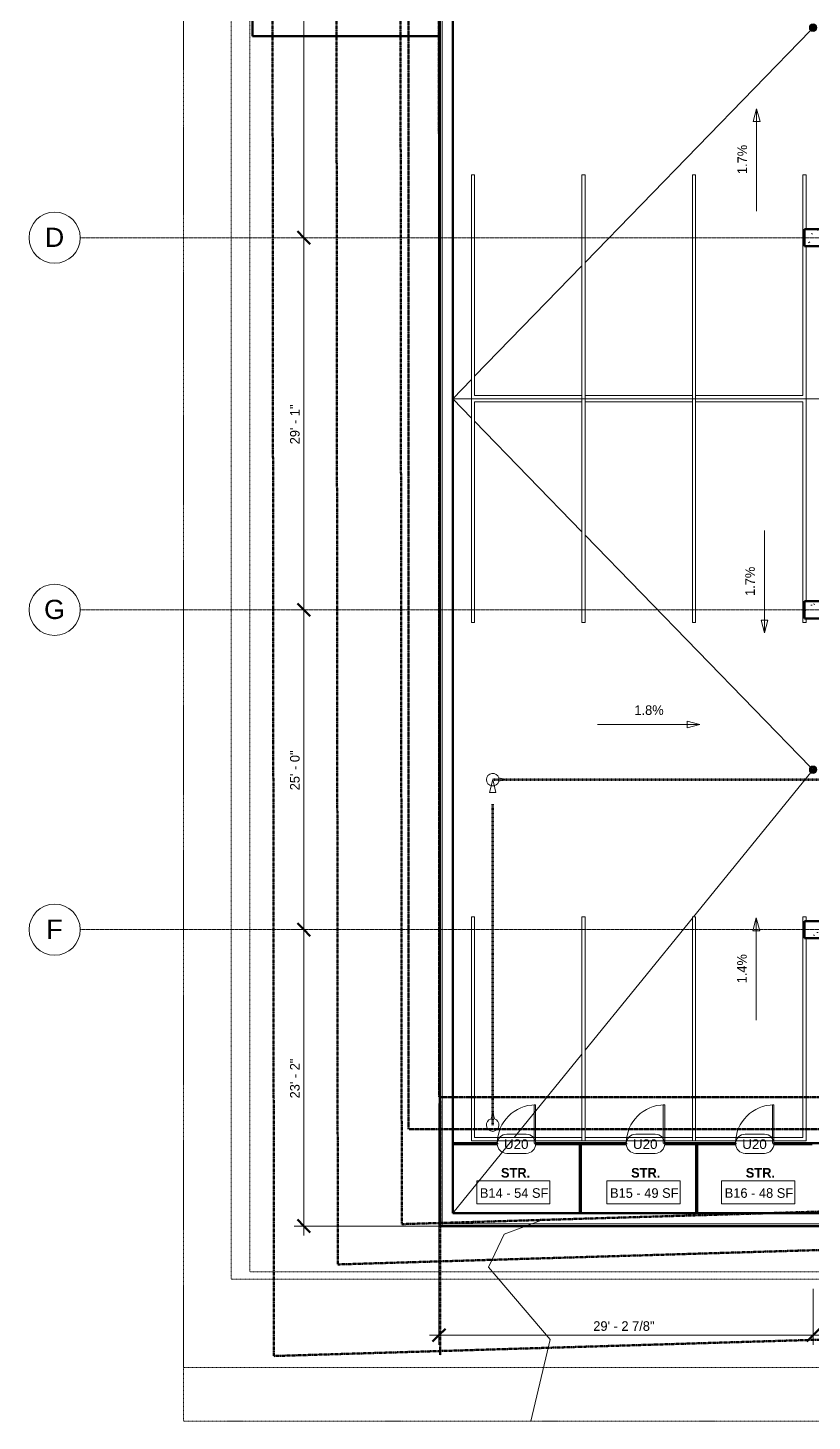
# Model space of a CAD drawing. Header units: inches. Extents: x -4218 to -1814, y 9706 to 12426.
# Drawn here: x -4218 to -3482, y 9706 to 11013 of the extents above; entities that cross this region are included whole.
import ezdxf

# ---------------------------------------------------------------- set-up
doc = ezdxf.new("R2010")
doc.units = ezdxf.units.IN
doc.header["$MEASUREMENT"] = 0
for name, pattern in [('Aligning Line 1_8_', [0.25, 0.125, -0.125]), ('Dash', [0.25, 0.125, -0.125]), ('Dash 1_16_', [0.125, 0.0625, -0.0625]), ('Double Dash 3_8_', [1, 0.375, -0.125, 0.125, -0.125, 0.125, -0.125]), ('Grid Line 1_2_', [0.875, 0.5, -0.125, 0.125, -0.125])]:
    doc.linetypes.add(name, pattern=pattern)
for name, color, linetype, lineweight in [('0-2', 7, 'Continuous', 9), ('0-3', 147, 'Aligning Line 1_8_', 9), ('0-4', 165, 'Continuous', 5), ('A-ANNO-DIMS', 211, 'Continuous', 9), ('A-ANNO-DIMS-96', 211, 'Continuous', 9), ('A-AREA-IDEN', 2, 'Continuous', 9), ('A-DOOR-4', 31, 'Continuous', 9), ('A-DOOR-IDEN', 31, 'Continuous', 9), ('A-FLOR-1', 10, 'Continuous', 13), ('A-GENM', 5, 'Continuous', 9), ('A-GENM-4', 5, 'Dash', 140), ('A-WALL-1', 10, 'Continuous', 13), ('C-PROP-LINE-1', 250, 'Double Dash 3_8_', 50), ('C-PROP-LINE-2', 91, 'Dash 1_16_', 50), ('C-TOPO', 7, 'Continuous', 9), ('G-ANNO-DIMS', 111, 'Continuous', 9), ('G-ANNO-SYMB', 111, 'Aligning Line 1_8_', 9), ('G-ANNO-SYMB-1', 147, 'Aligning Line 1_8_', 9), ('P-SANR-FIXT-1', 7, 'Continuous', 9), ('S-COLS', 52, 'Continuous', 9), ('S-COLS-1', 250, 'Continuous', 50), ('S-FNDN-2', 250, 'Continuous', 50), ('S-FNDN-7', 32, 'Continuous', 50), ('S-GRID-1', 1, 'Grid Line 1_2_', 9), ('S-GRID-IDEN', 1, 'Continuous', 9), ('S-GRID-IDEN-1', 147, 'Continuous', 9)]:
    doc.layers.add(name, color=color, linetype=linetype, lineweight=lineweight)
doc.styles.add('Arial', font='arial.ttf', dxfattribs={"height": 18})
doc.styles.add('Arial_1', font='arial.ttf', dxfattribs={"height": 9})
doc.styles.add('Century Gothic', font='ufonts.com_century-gothic.ttf', dxfattribs={"height": 9})
doc.styles.add('Century Gothic_B', font='GOTHICB.TTF', dxfattribs={"height": 9})
doc.dimstyles.new('OD__1_8__Tol__', dxfattribs={"dimscale": 12, "dimtxt": 9.397514, "dimasz": 1, "dimexe": 0.75, "dimexo": 0.5, "dimgap": 0.125, "dimtad": 1, "dimdec": 3, "dimrnd": 0.125, "dimzin": 3, "dimdsep": 46, "dimlunit": 4, "dimtxsty": 'Century Gothic', "dimblk1": 'OBLIQUE', "dimblk2": 'OBLIQUE', "dimsah": 1, "dimcen": 0.09, "dimdle": 0.75, "dimazin": 0, "dimtfac": 1, "dimtdec": 4, "dimtix": 1, "dimtmove": 0, "dimatfit": 3, "dimfxl": 1, "dimtvp": 1, "dimtfill": 1, "dimfrac": 2, "dimtolj": 1, "dimtzin": 0, "dimarcsym": 2})

# ---------------------------------------------------------------- blocks, each defined once
blk = doc.blocks.new('DIMBLOCK8-FLOOR PLAN - BASEMENT')
at = {"layer": 'A-ANNO-DIMS-96'}
for p, q in [((-3832.2, 10004.1), (-3832.2, 9777.8)), ((-3832.2, 9786.8), (-3832.2, 10004.1)), ((-3481.3, 9830.2), (-3481.3, 9777.8)), ((-3481.3, 9786.8), (-3481.3, 9830.2)), ((-3841.2, 9786.8), (-3481.3, 9786.8))]:
    blk.add_line(p, q, dxfattribs=at)
at = {"layer": 'A-ANNO-DIMS-96', "lineweight": 50}
for p, q in [((-3832.2, 9786.8), (-3826.2, 9792.8)), ((-3481.3, 9786.8), (-3475.3, 9792.8)), ((-3832.2, 9786.8), (-3838.2, 9780.8)), ((-3481.3, 9786.8), (-3487.3, 9780.8))]:
    blk.add_line(p, q, dxfattribs=at)
at = {"layer": 'A-ANNO-DIMS-96', "color": 0, "insert": (-3687.5, 9799.9), "char_height": 9, "width": 73.748, "attachment_point": 1, "line_spacing_factor": 0.984502, "style": 'Century Gothic', "bg_fill": 3, "box_fill_scale": 1.25, "bg_fill_color": 256, "bg_fill_true_color": 13158600, "bg_fill_transparency": 0}
blk.add_mtext('29\' - 2 7/8"', dxfattribs=at)
blk = doc.blocks.new('_Oblique')
at = {"color": 0, "linetype": 'ByBlock', "lineweight": -2}
blk.add_line((-0.5, -0.5), (0.5, 0.5), dxfattribs=at)
blk = doc.blocks.new('DIMBLOCK9-FLOOR PLAN - BASEMENT')
at = {"layer": 'A-ANNO-DIMS-96'}
for p, q in [((-3481.3, 9830.2), (-3481.3, 9777.8)), ((-3481.3, 9786.8), (-3481.3, 9830.2)), ((-3154.3, 9830.2), (-3154.3, 9777.8)), ((-3154.3, 9786.8), (-3154.3, 9830.2)), ((-3481.3, 9786.8), (-3154.3, 9786.8))]:
    blk.add_line(p, q, dxfattribs=at)
at = {"layer": 'A-ANNO-DIMS-96', "lineweight": 50}
for p, q in [((-3481.3, 9786.8), (-3475.3, 9792.8)), ((-3154.3, 9786.8), (-3148.3, 9792.8)), ((-3481.3, 9786.8), (-3487.3, 9780.8)), ((-3154.3, 9786.8), (-3160.3, 9780.8))]:
    blk.add_line(p, q, dxfattribs=at)
at = {"layer": 'A-ANNO-DIMS-96', "color": 0, "insert": (-3337.1, 9799.9), "char_height": 9, "width": 46.182, "attachment_point": 1, "line_spacing_factor": 0.984502, "style": 'Century Gothic', "bg_fill": 3, "box_fill_scale": 1.25, "bg_fill_color": 256, "bg_fill_true_color": 13158600, "bg_fill_transparency": 0}
blk.add_mtext('27\' - 3"', dxfattribs=at)
blk = doc.blocks.new('DIMBLOCK13-FLOOR PLAN - BASEMENT')
at = {"layer": 'A-ANNO-DIMS-96'}
for p, q in [((-2832.1, 12089.2), (-3054.2, 12089.2)), ((-3045.2, 12098.2), (-3045.2, 9880.2)), ((-3045.2, 12089.2), (-2832.1, 12089.2)), ((-3813.3, 9889.2), (-3036.2, 9889.2)), ((-3045.2, 9889.2), (-3813.3, 9889.2))]:
    blk.add_line(p, q, dxfattribs=at)
at = {"layer": 'A-ANNO-DIMS-96', "lineweight": 50}
for p, q in [((-3045.2, 12089.2), (-3051.2, 12095.2)), ((-3045.2, 12089.2), (-3039.2, 12083.2)), ((-3045.2, 9889.2), (-3051.2, 9895.2)), ((-3045.2, 9889.2), (-3039.2, 9883.2))]:
    blk.add_line(p, q, dxfattribs=at)
at = {"layer": 'A-ANNO-DIMS-96', "color": 0, "insert": (-3058.2, 10966.4), "char_height": 9, "width": 54.595, "attachment_point": 1, "rotation": 90, "line_spacing_factor": 0.984502, "style": 'Century Gothic', "bg_fill": 3, "box_fill_scale": 1.25, "bg_fill_color": 256, "bg_fill_true_color": 13158600, "bg_fill_transparency": 0}
blk.add_mtext('183\' - 4"', dxfattribs=at)
blk = doc.blocks.new('DIMBLOCK22-FLOOR PLAN - BASEMENT')
at = {"layer": 'A-ANNO-DIMS-96'}
for p, q in [((-3956.4, 11282.2), (-3967.9, 11282.2)), ((-3958.9, 11282.2), (-3958.9, 10816.2)), ((-3958.9, 11282.2), (-3956.4, 11282.2)), ((-3956.4, 10816.2), (-3967.9, 10816.2)), ((-3958.9, 10816.2), (-3956.4, 10816.2))]:
    blk.add_line(p, q, dxfattribs=at)
at = {"layer": 'A-ANNO-DIMS-96', "lineweight": 50}
for p, q in [((-3958.9, 11282.2), (-3964.9, 11288.2)), ((-3958.9, 11282.2), (-3952.9, 11276.2)), ((-3958.9, 10816.2), (-3964.9, 10822.2)), ((-3958.9, 10816.2), (-3952.9, 10810.2))]:
    blk.add_line(p, q, dxfattribs=at)
at = {"layer": 'A-ANNO-DIMS-96', "color": 0, "insert": (-3971.9, 11026.4), "char_height": 9, "width": 54.595, "attachment_point": 1, "rotation": 90, "line_spacing_factor": 0.984502, "style": 'Century Gothic', "bg_fill": 3, "box_fill_scale": 1.25, "bg_fill_color": 256, "bg_fill_true_color": 13158600, "bg_fill_transparency": 0}
blk.add_mtext('38\' - 10"', dxfattribs=at)
blk = doc.blocks.new('DIMBLOCK23-FLOOR PLAN - BASEMENT')
at = {"layer": 'A-ANNO-DIMS-96', "lineweight": 50}
for p, q in [((-3958.9, 10816.2), (-3964.9, 10822.2)), ((-3958.9, 10816.2), (-3952.9, 10810.2)), ((-3958.9, 10467.2), (-3964.9, 10473.2)), ((-3958.9, 10467.2), (-3952.9, 10461.2))]:
    blk.add_line(p, q, dxfattribs=at)
at = {"layer": 'A-ANNO-DIMS-96'}
for p, q in [((-3956.4, 10816.2), (-3967.9, 10816.2)), ((-3958.9, 10816.2), (-3958.9, 10467.2)), ((-3958.9, 10816.2), (-3956.4, 10816.2)), ((-3956.4, 10467.2), (-3967.9, 10467.2)), ((-3958.9, 10467.2), (-3956.4, 10467.2))]:
    blk.add_line(p, q, dxfattribs=at)
at = {"layer": 'A-ANNO-DIMS-96', "color": 0, "insert": (-3971.9, 10622.4), "char_height": 9, "width": 46.182, "attachment_point": 1, "rotation": 90, "line_spacing_factor": 0.984502, "style": 'Century Gothic', "bg_fill": 3, "box_fill_scale": 1.25, "bg_fill_color": 256, "bg_fill_true_color": 13158600, "bg_fill_transparency": 0}
blk.add_mtext('29\' - 1"', dxfattribs=at)
blk = doc.blocks.new('DIMBLOCK24-FLOOR PLAN - BASEMENT')
at = {"layer": 'A-ANNO-DIMS-96', "lineweight": 50}
for p, q in [((-3958.9, 10467.2), (-3964.9, 10473.2)), ((-3958.9, 10467.2), (-3952.9, 10461.2)), ((-3958.9, 10167.2), (-3964.9, 10173.2)), ((-3958.9, 10167.2), (-3952.9, 10161.2))]:
    blk.add_line(p, q, dxfattribs=at)
at = {"layer": 'A-ANNO-DIMS-96'}
for p, q in [((-3956.4, 10467.2), (-3967.9, 10467.2)), ((-3958.9, 10467.2), (-3958.9, 10167.2)), ((-3958.9, 10467.2), (-3956.4, 10467.2)), ((-3956.4, 10167.2), (-3967.9, 10167.2)), ((-3958.9, 10167.2), (-3956.4, 10167.2))]:
    blk.add_line(p, q, dxfattribs=at)
at = {"layer": 'A-ANNO-DIMS-96', "color": 0, "insert": (-3971.9, 10297.9), "char_height": 9, "width": 46.182, "attachment_point": 1, "rotation": 90, "line_spacing_factor": 0.984502, "style": 'Century Gothic', "bg_fill": 3, "box_fill_scale": 1.25, "bg_fill_color": 256, "bg_fill_true_color": 13158600, "bg_fill_transparency": 0}
blk.add_mtext('25\' - 0"', dxfattribs=at)
blk = doc.blocks.new('DIMBLOCK25-FLOOR PLAN - BASEMENT')
at = {"layer": 'A-ANNO-DIMS-96'}
for p, q in [((-3956.4, 10167.2), (-3967.9, 10167.2)), ((-3958.9, 10167.2), (-3958.9, 9880.2)), ((-3958.9, 10167.2), (-3956.4, 10167.2)), ((-3825.3, 9889.2), (-3967.9, 9889.2)), ((-3958.9, 9889.2), (-3825.3, 9889.2))]:
    blk.add_line(p, q, dxfattribs=at)
at = {"layer": 'A-ANNO-DIMS-96', "lineweight": 50}
for p, q in [((-3958.9, 10167.2), (-3964.9, 10173.2)), ((-3958.9, 10167.2), (-3952.9, 10161.2)), ((-3958.9, 9889.2), (-3964.9, 9895.2)), ((-3958.9, 9889.2), (-3952.9, 9883.2))]:
    blk.add_line(p, q, dxfattribs=at)
at = {"layer": 'A-ANNO-DIMS-96', "color": 0, "insert": (-3971.9, 10008.9), "char_height": 9, "width": 46.182, "attachment_point": 1, "rotation": 90, "line_spacing_factor": 0.984502, "style": 'Century Gothic', "bg_fill": 3, "box_fill_scale": 1.25, "bg_fill_color": 256, "bg_fill_true_color": 13158600, "bg_fill_transparency": 0}
blk.add_mtext('23\' - 2"', dxfattribs=at)
blk = doc.blocks.new('Concrete-Rectangular-Column - ONE-V13-FLOOR PLAN - BASEMENT')
at = {"layer": 'S-COLS'}
h = blk.add_hatch(dxfattribs=at)
h.set_pattern_fill('FP_15', color=256, style=0, pattern_type=2)
h.set_pattern_definition([(50, (3481.324, -10816.19), (27.5427, -2.40992), [2.88, -31.68]), (355, (3481.324, -10816.19), (-5.327844, 28.884266), [2.304, -25.344]), (100.451, (3483.62, -10816.39), (22.215316, 26.47393), [2.448, -26.924]), (46.184, (3481.324, -10808.51), (40.98187, -6.35642), [4.32, -47.52]), (96.636, (3484.74, -10809.04), (35.89075, 37.40619), [3.671, -40.386]), (351.184, (3481.324, -10808.51), (35.89097, 37.40622), [3.456, -38.016]), (21, (3485.164, -10810.43), (22.921036, -15.46073), [2.88, -31.68]), (326, (3485.164, -10810.43), (9.34353, 27.84574), [2.304, -25.344]), (71.451, (3487.074, -10811.718), (32.26477, 12.38442), [2.448, -26.924]), (37.5, (3481.324, -10816.189), (0.466855, 12.782707), [1.267, -23.77, 1.267, -24.461, -25.44]), (37.5, (3481.324, -10816.189), (0.466855, 12.782707), [-50.765, 1.267, -24.173]), (7.5, (3481.324, -10816.189), (10.10159, 15.14509), [1.267, -13.402, 1.267, -23.194, -9.696]), (7.5, (3481.324, -10816.189), (10.10159, 15.14509), [-39.13, 1.267, -8.429]), (327.5, (3472.761, -10816.189), (20.499161, -0.86578), [1.267, -8.333, 1.267, -28.685, -39.744]), (327.5, (3472.761, -10816.189), (20.499161, -0.86578), [-39.552, 1.267, -38.477]), (317.5, (3468.921, -10816.189), (22.39478, 3.844288), [1.267, -11.213, 1.267, -18.624, -28.224]), (317.5, (3468.921, -10816.189), (22.39478, 3.844288), [-32.371, 1.267, -26.957])])
h.paths.add_polyline_path([(0, -8), (8, -8), (8, 8), (-8, 8), (-8, -8), (-6.5, -8)], flags=0)
at = {"layer": 'S-COLS-1'}
for p, q in [((8, 8), (-8, 8)), ((-8, 8), (-8, -8)), ((8, -8), (8, 8)), ((-8, -8), (8, -8))]:
    blk.add_line(p, q, dxfattribs=at)
blk = doc.blocks.new('Concrete-Rectangular-Column - ONE-V23-FLOOR PLAN - BASEMENT')
at = {"layer": 'S-COLS'}
h = blk.add_hatch(dxfattribs=at)
h.set_pattern_fill('FP_25', color=256, style=0, pattern_type=2)
h.set_pattern_definition([(50, (3481.324, -10467.19), (27.5427, -2.40992), [2.88, -31.68]), (355, (3481.324, -10467.19), (-5.327844, 28.884266), [2.304, -25.344]), (100.451, (3483.62, -10467.39), (22.215316, 26.47393), [2.448, -26.924]), (46.184, (3481.324, -10459.51), (40.98187, -6.35642), [4.32, -47.52]), (96.636, (3484.74, -10460.04), (35.89075, 37.40619), [3.671, -40.386]), (351.184, (3481.324, -10459.51), (35.89097, 37.40622), [3.456, -38.016]), (21, (3485.164, -10461.43), (22.921036, -15.46073), [2.88, -31.68]), (326, (3485.164, -10461.43), (9.34353, 27.84574), [2.304, -25.344]), (71.451, (3487.074, -10462.718), (32.26477, 12.38442), [2.448, -26.924]), (37.5, (3481.324, -10467.189), (0.466855, 12.782707), [1.267, -23.77, 1.267, -24.461, -25.44]), (37.5, (3481.324, -10467.189), (0.466855, 12.782707), [-50.765, 1.267, -24.173]), (7.5, (3481.324, -10467.189), (10.10159, 15.14509), [1.267, -13.402, 1.267, -23.194, -9.696]), (7.5, (3481.324, -10467.189), (10.10159, 15.14509), [-39.13, 1.267, -8.429]), (327.5, (3472.761, -10467.189), (20.499161, -0.86578), [1.267, -8.333, 1.267, -28.685, -39.744]), (327.5, (3472.761, -10467.189), (20.499161, -0.86578), [-39.552, 1.267, -38.477]), (317.5, (3468.921, -10467.189), (22.39478, 3.844288), [1.267, -11.213, 1.267, -18.624, -28.224]), (317.5, (3468.921, -10467.189), (22.39478, 3.844288), [-32.371, 1.267, -26.957])])
h.paths.add_polyline_path([(0, -8), (8, -8), (8, 8), (-8, 8), (-8, -8), (-6.5, -8)], flags=0)
at = {"layer": 'S-COLS-1'}
for p, q in [((8, 8), (-8, 8)), ((-8, 8), (-8, -8)), ((8, -8), (8, 8)), ((-8, -8), (8, -8))]:
    blk.add_line(p, q, dxfattribs=at)
blk = doc.blocks.new('Concrete-Rectangular-Column - ONE-V26-FLOOR PLAN - BASEMENT')
at = {"layer": 'S-COLS'}
h = blk.add_hatch(dxfattribs=at)
h.set_pattern_fill('FP_28', color=256, style=0, pattern_type=2)
h.set_pattern_definition([(50, (3481.324, -10167.19), (27.5427, -2.40992), [2.88, -31.68]), (355, (3481.324, -10167.19), (-5.327844, 28.884266), [2.304, -25.344]), (100.451, (3483.62, -10167.39), (22.215316, 26.47393), [2.448, -26.924]), (46.184, (3481.324, -10159.51), (40.98187, -6.35642), [4.32, -47.52]), (96.636, (3484.74, -10160.04), (35.89075, 37.40619), [3.671, -40.386]), (351.184, (3481.324, -10159.51), (35.89097, 37.40622), [3.456, -38.016]), (21, (3485.164, -10161.43), (22.921036, -15.46073), [2.88, -31.68]), (326, (3485.164, -10161.43), (9.34353, 27.84574), [2.304, -25.344]), (71.451, (3487.074, -10162.718), (32.26477, 12.38442), [2.448, -26.924]), (37.5, (3481.324, -10167.189), (0.466855, 12.782707), [1.267, -23.77, 1.267, -24.461, -25.44]), (37.5, (3481.324, -10167.189), (0.466855, 12.782707), [-50.765, 1.267, -24.173]), (7.5, (3481.324, -10167.189), (10.10159, 15.14509), [1.267, -13.402, 1.267, -23.194, -9.696]), (7.5, (3481.324, -10167.189), (10.10159, 15.14509), [-39.13, 1.267, -8.429]), (327.5, (3472.761, -10167.189), (20.499161, -0.86578), [1.267, -8.333, 1.267, -28.685, -39.744]), (327.5, (3472.761, -10167.189), (20.499161, -0.86578), [-39.552, 1.267, -38.477]), (317.5, (3468.921, -10167.189), (22.39478, 3.844288), [1.267, -11.213, 1.267, -18.624, -28.224]), (317.5, (3468.921, -10167.189), (22.39478, 3.844288), [-32.371, 1.267, -26.957])])
h.paths.add_polyline_path([(0, -8), (8, -8), (8, 8), (-8, 8), (-8, -8), (-6.5, -8)], flags=0)
at = {"layer": 'S-COLS-1'}
for p, q in [((8, 8), (-8, 8)), ((-8, 8), (-8, -8)), ((8, -8), (8, 8)), ((-8, -8), (8, -8))]:
    blk.add_line(p, q, dxfattribs=at)
blk = doc.blocks.new('Drain-Floor-WATTS-Square-Stainless_Steel_Strainer-Type_FD-1200-M - 2_ Outlet with 5_ Strainer-2528673-FLOOR PLAN - BASEMENT')
at = {"layer": 'P-SANR-FIXT-1'}
for p, q in [((-2.707, -2.707), (-2.707, 2.707)), ((-2.707, 2.707), (2.707, 2.707)), ((-2.03025, -2.03025), (-2.03025, 2.03025)), ((-2.03025, 2.03025), (2.03025, 2.03025)), ((-1.3535, -1.3535), (-1.3535, 1.3535)), ((-1.3535, 1.3535), (1.3535, 1.3535)), ((-0.67675, -0.67675), (-0.67675, 0.67675)), ((-0.67675, 0.67675), (0.67675, 0.67675)), ((0, 2.707), (0, -2.707)), ((0.67675, 0.67675), (0.67675, -0.67675)), ((1.3535, 1.3535), (1.3535, -1.3535)), ((2.03025, 2.03025), (2.03025, -2.03025)), ((2.707, 2.707), (2.707, -2.707)), ((-2.707, 0), (2.707, 0)), ((2.707, -2.707), (-2.707, -2.707)), ((2.03025, -2.03025), (-2.03025, -2.03025)), ((1.3535, -1.3535), (-1.3535, -1.3535)), ((0.67675, -0.67675), (-0.67675, -0.67675))]:
    blk.add_line(p, q, dxfattribs=at)
for start, end in [(360, 180), (180, 360)]:
    blk.add_arc((0, 0), 3.5, start, end, dxfattribs=at)
blk = doc.blocks.new('Family - ___-1878357-FLOOR PLAN - BASEMENT')
at = {"layer": 'C-PROP-LINE-1'}
for p, q in [((-3989.6, 12268.7), (-3987, 9767.3)), ((-3929.5, 12184.7), (-3927.1, 9853.2)), ((-3869.4, 12124.7), (-3867.1, 9891)), ((-3867.1, 9891), (-1911, 9949.5)), ((-3927.1, 9853.2), (-1911, 9913.5)), ((-3987, 9767.3), (-1911, 9829.5))]:
    blk.add_line(p, q, dxfattribs=at)
blk = doc.blocks.new('Family - ___-1878392-FLOOR PLAN - BASEMENT')
at = {"layer": 'C-PROP-LINE-1'}
blk.add_line((-3833.4, 12088.7), (-3831, 9768.1), dxfattribs=at)
blk = doc.blocks.new('Grid - Grid Head - Circle-50561-FLOOR PLAN - BASEMENT')
at = {"layer": 'S-GRID-IDEN-1'}
for start, end in [(360, 180), (180, 360)]:
    blk.add_arc((0, 0), 0.25, start, end, dxfattribs=at)

msp = doc.modelspace()

# ---------------------------------------------------------------- linework, layer by layer
at = {"layer": 'G-ANNO-SYMB'}
for p, q in [((-4027.08301, 9839.38186), (-4027.08301, 11153.42614)), ((-1910.95031, 9839.38186), (-4027.08301, 9839.38186)), ((-1910.95031, 9706.24032), (-4071.96631, 9706.24032))]:
    msp.add_line(p, q, dxfattribs=at)
at = {"layer": 'G-ANNO-SYMB-1'}
for p, q in [((-4071.96446, 9756.52836), (-4071.96446, 12280.04273)), ((-4071.96446, 9706.24032), (-4071.96446, 12280.04273)), ((-4009.5295, 9846.2766), (-4009.5295, 12240.74859)), ((-1926.94838, 9756.52836), (-4071.96446, 9756.52836)), ((-1910.95031, 9706.24032), (-4071.96631, 9706.24032)), ((-1910.95638, 9706.24032), (-4071.96446, 9706.24032))]:
    msp.add_line(p, q, dxfattribs=at)
at = {"layer": 'S-FNDN-2'}
for p, q in [((-4007.22374, 11029.1144), (-4007.22374, 11005.1144)), ((-3831.32374, 11005.1144), (-3831.32374, 11029.1144))]:
    msp.add_line(p, q, dxfattribs=at)
at = {"layer": 'S-FNDN-7'}
for p, q in [((-3777.52374, 9966.8769), (-3819.32374, 9966.8769)), ((-3819.32374, 9966.8769), (-3819.32374, 9965.8769)), ((-3819.32374, 9965.8769), (-3777.52374, 9965.8769)), ((-3777.52374, 9965.8769), (-3777.52374, 9966.8769)), ((-3656.52374, 9966.8769), (-3741.52374, 9966.8769)), ((-3741.52374, 9966.8769), (-3741.52374, 9965.8769)), ((-3741.52374, 9965.8769), (-3700.02374, 9965.8769)), ((-3700.02374, 9965.8769), (-3700.02374, 9901.1894)), ((-3699.02374, 9965.8769), (-3656.52374, 9965.8769)), ((-3699.02374, 9901.1894), (-3699.02374, 9965.8769)), ((-3656.52374, 9965.8769), (-3656.52374, 9966.8769)), ((-3554.02374, 9966.8769), (-3620.52374, 9966.8769)), ((-3620.52374, 9966.8769), (-3620.52374, 9965.8769)), ((-3620.52374, 9965.8769), (-3591.02374, 9965.8769)), ((-3591.02374, 9965.8769), (-3591.02374, 9901.1894)), ((-3590.02374, 9965.8769), (-3554.02374, 9965.8769)), ((-3590.02374, 9901.1894), (-3590.02374, 9965.8769)), ((-3554.02374, 9965.8769), (-3554.02374, 9966.8769)), ((-3445.02374, 9966.8769), (-3518.02374, 9966.8769)), ((-3518.02374, 9966.8769), (-3518.02374, 9965.8769)), ((-3518.02374, 9965.8769), (-3482.22374, 9965.8769)), ((-3700.02374, 9901.1894), (-3699.02374, 9901.1894)), ((-3591.02374, 9901.1894), (-3590.02374, 9901.1894))]:
    msp.add_line(p, q, dxfattribs=at)

# ---------------------------------------------------------------- block references
at = {"layer": '0-4', "xscale": 95.99999999999994, "yscale": 95.99999999999994, "zscale": 95.99999999999994, "rotation": 89.99999999999987}
for p in [(-4192.71446, 10816.1894), (-4192.71446, 10467.1894), (-4192.71446, 10167.1894)]:
    msp.add_blockref('Grid - Grid Head - Circle-50561-FLOOR PLAN - BASEMENT', p, dxfattribs=at)

# ---------------------------------------------------------------- texts
at = {"layer": 'S-GRID-IDEN', "char_height": 18, "attachment_point": 1, "style": 'Arial'}
for s, insert, width in [('D', (-4201.87681, 10825.57022), 22.119), ('G', (-4202.61382, 10476.57022), 23.937), ('F', (-4200.49728, 10176.57022), 18.786)]:
    msp.add_mtext(s, dxfattribs=dict(at, insert=insert, width=width))

# ---------------------------------------------------------------- dimensions: what is measured, and where the dimension line sits
at = {"layer": 'A-ANNO-DIMS'}
dim = msp.add_linear_dim(base=(-3958.89678, 10816.1894), p1=(-3950.4115, 11282.1894), p2=(-3950.4115, 10816.1894), angle=90, dimstyle='OD__1_8__Tol__', override={"dimpost": '<>', "dimfxl": 466}, dxfattribs=at)
dim.commit()
dim.dimension.update_dxf_attribs({"geometry": 'DIMBLOCK22-FLOOR PLAN - BASEMENT', "text_midpoint": (-3965.12316, 11049.1894)})

# ---------------------------------------------------------------- next in the draw order: linework, layer by layer
at = {"layer": 'S-FNDN-2'}
msp.add_line((-4007.22374, 11005.1144), (-3831.32374, 11005.1144), dxfattribs=at)

# ---------------------------------------------------------------- next in the draw order: dimensions: what is measured, and where the dimension line sits
at = {"layer": 'A-ANNO-DIMS'}
dim = msp.add_linear_dim(base=(-3958.89678, 10467.1894), p1=(-3950.4115, 10816.1894), p2=(-3950.4115, 10467.1894), angle=90, dimstyle='OD__1_8__Tol__', override={"dimpost": '<>', "dimfxl": 349}, dxfattribs=at)
dim.commit()
dim.dimension.update_dxf_attribs({"geometry": 'DIMBLOCK23-FLOOR PLAN - BASEMENT', "text_midpoint": (-3965.12316, 10641.6894)})
dim = msp.add_linear_dim(base=(-3481.32374, 9786.81515), p1=(-3832.16202, 10010.0894), p2=(-3481.32374, 9836.17969), dimstyle='OD__1_8__Tol__', override={"dimpost": '<>', "dimfxl": 391.57641}, dxfattribs=at)
dim.commit()
dim.dimension.update_dxf_attribs({"geometry": 'DIMBLOCK8-FLOOR PLAN - BASEMENT', "text_midpoint": (-3656.74288, 9793.54017)})

# ---------------------------------------------------------------- next in the draw order: linework, layer by layer
at = {"layer": 'C-TOPO'}
for p in [(-3785.89966, 9850.58862), (-3746.20186, 9706.21873)]:
    msp.add_line(p, (-3727.83252, 9782.75757), dxfattribs=at)
at = {"layer": 'G-ANNO-SYMB-1'}
msp.add_line((-1910.95031, 9846.2766), (-4009.5295, 9846.2766), dxfattribs=at)

# ---------------------------------------------------------------- next in the draw order: dimensions: what is measured, and where the dimension line sits
at = {"layer": 'A-ANNO-DIMS'}
for base, p1, p2, override, picture, middle in [((-3045.15688, 9889.1894), (-2826.12374, 12089.1894), (-3819.32374, 9889.1894), {"dimpost": '<>', "dimfxl": 2413.803273}, 'DIMBLOCK13-FLOOR PLAN - BASEMENT', (-3051.38326, 10989.1894)), ((-3958.89678, 10167.1894), (-3950.4115, 10467.1894), (-3950.4115, 10167.1894), {"dimpost": '<>', "dimfxl": 300}, 'DIMBLOCK24-FLOOR PLAN - BASEMENT', (-3965.12316, 10317.1894))]:
    dim = msp.add_linear_dim(base=base, p1=p1, p2=p2, angle=90, dimstyle='OD__1_8__Tol__', override=override, dxfattribs=at)
    dim.commit()
    dim.dimension.update_dxf_attribs({"geometry": picture, "text_midpoint": middle})
dim = msp.add_linear_dim(base=(-3154.32374, 9786.81515), p1=(-3481.32374, 9836.17969), p2=(-3154.32374, 9836.17969), dimstyle='OD__1_8__Tol__', override={"dimpost": '<>', "dimfxl": 327}, dxfattribs=at)
dim.commit()
dim.dimension.update_dxf_attribs({"geometry": 'DIMBLOCK9-FLOOR PLAN - BASEMENT', "text_midpoint": (-3317.82374, 9793.04153)})

# ---------------------------------------------------------------- next in the draw order: linework, layer by layer
at = {"layer": 'A-AREA-IDEN', "flags": 128}
for points in [[(-3796.83014, 9931.66336), (-3728.08998, 9931.66336), (-3728.08998, 9910.16729), (-3796.83014, 9910.16729)], [(-3674.7638, 9931.66336), (-3606.02364, 9931.66336), (-3606.02364, 9910.16729), (-3674.7638, 9910.16729)], [(-3567.2156, 9931.66336), (-3498.47545, 9931.66336), (-3498.47545, 9910.16729), (-3567.2156, 9910.16729)]]:
    msp.add_lwpolyline(points, close=True, dxfattribs=at)
at = {"layer": 'A-DOOR-4'}
for p, q in [((-3743.02374, 10002.8769), (-3741.52374, 10002.8769)), ((-3743.02374, 9966.8769), (-3743.02374, 10002.8769)), ((-3741.52374, 9966.8769), (-3741.52374, 10002.8769)), ((-3622.02374, 10002.8769), (-3620.52374, 10002.8769)), ((-3622.02374, 9966.8769), (-3622.02374, 10002.8769)), ((-3620.52374, 9966.8769), (-3620.52374, 10002.8769)), ((-3519.52374, 10002.8769), (-3518.02374, 10002.8769)), ((-3519.52374, 9966.8769), (-3519.52374, 10002.8769)), ((-3518.02374, 9966.8769), (-3518.02374, 10002.8769)), ((-3743.02374, 9966.8769), (-3741.52374, 9966.8769)), ((-3622.02374, 9966.8769), (-3620.52374, 9966.8769)), ((-3519.52374, 9966.8769), (-3518.02374, 9966.8769))]:
    msp.add_line(p, q, dxfattribs=at)
for centre in [(-3741.52374, 9966.8769), (-3620.52374, 9966.8769), (-3518.02374, 9966.8769)]:
    msp.add_arc(centre, 36, 90, 180, dxfattribs=at)
at = {"layer": 'A-DOOR-IDEN'}
for p, q in [((-3750.52374, 9975.3769), (-3768.52374, 9975.3769)), ((-3629.52374, 9975.3769), (-3647.52374, 9975.3769)), ((-3527.02374, 9975.3769), (-3545.02374, 9975.3769)), ((-3768.52374, 9957.3769), (-3750.52374, 9957.3769)), ((-3647.52374, 9957.3769), (-3629.52374, 9957.3769)), ((-3545.02374, 9957.3769), (-3527.02374, 9957.3769))]:
    msp.add_line(p, q, dxfattribs=at)
for centre, start, end in [((-3768.52374, 9966.3769), 90, 270), ((-3750.52374, 9966.3769), 270, 90), ((-3647.52374, 9966.3769), 90, 270), ((-3629.52374, 9966.3769), 270, 90), ((-3545.02374, 9966.3769), 90, 270), ((-3527.02374, 9966.3769), 270, 90)]:
    msp.add_arc(centre, 9, start, end, dxfattribs=at)
at = {"layer": 'A-FLOR-1'}
for p, q in [((-3698.15967, 10789.858), (-3798.82764, 10686.17446)), ((-3801.83931, 10683.07258), (-3819.32374, 10665.0644)), ((-3801.83931, 10665.0644), (-3819.32374, 10665.0644)), ((-3801.83931, 10647.07275), (-3819.32374, 10665.0644)), ((-3474.82374, 10665.0644), (-3487.82374, 10665.0644)), ((-3698.15967, 10540.38541), (-3798.82764, 10643.97372)), ((-3593.4866, 10179.1894), (-3483.54745, 10314.5218)), ((-3695.15967, 10054.03233), (-3594.49171, 10177.95214)), ((-3761.64591, 9972.1894), (-3698.15967, 10050.3394))]:
    msp.add_line(p, q, dxfattribs=at)
at = {"layer": 'A-GENM'}
for p, q in [((-3798.82764, 10875.1894), (-3801.82764, 10875.1894)), ((-3801.82764, 10875.1894), (-3801.82764, 10665.1894)), ((-3798.82764, 10668.1894), (-3798.82764, 10875.1894)), ((-3695.15967, 10875.1894), (-3698.15967, 10875.1894)), ((-3698.15967, 10875.1894), (-3698.15967, 10668.1894)), ((-3695.15967, 10875.1894), (-3698.15967, 10875.1894)), ((-3698.15967, 10875.1894), (-3698.15967, 10665.1894)), ((-3695.15967, 10665.1894), (-3695.15967, 10875.1894)), ((-3695.15967, 10668.1894), (-3695.15967, 10875.1894)), ((-3591.49171, 10875.1894), (-3594.49171, 10875.1894)), ((-3594.49171, 10875.1894), (-3594.49171, 10668.1894)), ((-3591.49171, 10875.1894), (-3594.49171, 10875.1894)), ((-3594.49171, 10875.1894), (-3594.49171, 10665.1894)), ((-3591.49171, 10665.1894), (-3591.49171, 10875.1894)), ((-3591.49171, 10668.1894), (-3591.49171, 10875.1894)), ((-3487.82374, 10875.1894), (-3490.82374, 10875.1894)), ((-3490.82374, 10875.1894), (-3490.82374, 10668.1894)), ((-3487.82374, 10824.1894), (-3487.82374, 10875.1894)), ((-3487.82374, 10665.1894), (-3487.82374, 10808.1894)), ((-3695.15967, 10665.1894), (-3801.82764, 10665.1894)), ((-3801.82764, 10665.1894), (-3801.82764, 10455.1894)), ((-3801.82764, 10665.1894), (-3695.15967, 10665.1894)), ((-3698.15967, 10668.1894), (-3798.82764, 10668.1894)), ((-3591.49171, 10665.1894), (-3698.15967, 10665.1894)), ((-3698.15967, 10665.1894), (-3698.15967, 10455.1894)), ((-3698.15967, 10665.1894), (-3591.49171, 10665.1894)), ((-3594.49171, 10668.1894), (-3695.15967, 10668.1894)), ((-3695.15967, 10455.1894), (-3695.15967, 10665.1894)), ((-3487.82374, 10665.1894), (-3594.49171, 10665.1894)), ((-3594.49171, 10665.1894), (-3594.49171, 10455.1894)), ((-3594.49171, 10665.1894), (-3487.82374, 10665.1894)), ((-3490.82374, 10668.1894), (-3591.49171, 10668.1894)), ((-3591.49171, 10455.1894), (-3591.49171, 10665.1894)), ((-3487.82374, 10475.1894), (-3487.82374, 10665.1894)), ((-3798.82764, 10455.1894), (-3798.82764, 10662.1894)), ((-3798.82764, 10662.1894), (-3698.15967, 10662.1894)), ((-3698.15967, 10662.1894), (-3698.15967, 10455.1894)), ((-3695.15967, 10455.1894), (-3695.15967, 10662.1894)), ((-3695.15967, 10662.1894), (-3594.49171, 10662.1894)), ((-3594.49171, 10662.1894), (-3594.49171, 10455.1894)), ((-3591.49171, 10455.1894), (-3591.49171, 10662.1894)), ((-3591.49171, 10662.1894), (-3490.82374, 10662.1894)), ((-3490.82374, 10662.1894), (-3490.82374, 10455.1894)), ((-3801.82764, 10455.1894), (-3798.82764, 10455.1894)), ((-3698.15967, 10455.1894), (-3695.15967, 10455.1894)), ((-3698.15967, 10455.1894), (-3695.15967, 10455.1894)), ((-3594.49171, 10455.1894), (-3591.49171, 10455.1894)), ((-3594.49171, 10455.1894), (-3591.49171, 10455.1894)), ((-3490.82374, 10455.1894), (-3487.82374, 10455.1894)), ((-3487.82374, 10455.1894), (-3487.82374, 10459.1894)), ((-3781.8096, 10307.92135), (-3784.80963, 10295.8739)), ((-3778.80958, 10295.8739), (-3781.8096, 10307.92135)), ((-3769.85579, 10307.92135), (-3776.09195, 10309.47426)), ((-3776.09195, 10306.36844), (-3769.85579, 10307.92135)), ((-3784.80963, 10295.8739), (-3778.80958, 10295.8739)), ((-3798.82764, 10179.1894), (-3801.82764, 10179.1894)), ((-3801.82764, 10179.1894), (-3801.82764, 9969.1894)), ((-3798.82764, 9972.1894), (-3798.82764, 10179.1894)), ((-3695.15967, 10179.1894), (-3698.15967, 10179.1894)), ((-3698.15967, 10179.1894), (-3698.15967, 9972.1894)), ((-3695.15967, 10179.1894), (-3698.15967, 10179.1894)), ((-3698.15967, 10179.1894), (-3698.15967, 9969.1894)), ((-3695.15967, 9969.1894), (-3695.15967, 10179.1894)), ((-3695.15967, 9972.1894), (-3695.15967, 10179.1894)), ((-3591.49171, 10179.1894), (-3594.49171, 10179.1894)), ((-3594.49171, 10179.1894), (-3594.49171, 9972.1894)), ((-3591.49171, 10179.1894), (-3594.49171, 10179.1894)), ((-3594.49171, 10179.1894), (-3594.49171, 9969.1894)), ((-3591.49171, 9969.1894), (-3591.49171, 10179.1894)), ((-3591.49171, 9972.1894), (-3591.49171, 10179.1894)), ((-3487.82374, 10179.1894), (-3490.82374, 10179.1894)), ((-3490.82374, 10179.1894), (-3490.82374, 9972.1894)), ((-3487.82374, 10175.1894), (-3487.82374, 10179.1894)), ((-3487.82374, 9969.1894), (-3487.82374, 10159.1894)), ((-3781.8096, 9995.87516), (-3783.36252, 9989.639)), ((-3780.25669, 9989.639), (-3781.8096, 9995.87516)), ((-3698.15967, 9972.1894), (-3798.82764, 9972.1894)), ((-3594.49171, 9972.1894), (-3695.15967, 9972.1894)), ((-3490.82374, 9972.1894), (-3591.49171, 9972.1894)), ((-3801.82764, 9969.1894), (-3695.15967, 9969.1894)), ((-3698.15967, 9969.1894), (-3591.49171, 9969.1894)), ((-3594.49171, 9969.1894), (-3487.82374, 9969.1894))]:
    msp.add_line(p, q, dxfattribs=at)
for centre, start, end in [((-3781.82281, 10307.92135), 15.16159349, 344.83840651), ((-3781.8096, 9983.90815), 105.16159349, 74.83840651)]:
    msp.add_arc(centre, 5.93753, start, end, dxfattribs=at)
at = {"layer": 'A-GENM-4'}
for p, q in [((-3781.8096, 10307.92135), (-2828.31499, 10307.92135)), ((-3781.8096, 9983.92135), (-3781.8096, 10284.92135))]:
    msp.add_line(p, q, dxfattribs=at)
at = {"layer": 'C-TOPO'}
for p, q in [((-3734.1709, 9895.18945), (-3771.09375, 9881.54077)), ((-3771.09375, 9881.54077), (-3785.89966, 9850.58862))]:
    msp.add_line(p, q, dxfattribs=at)
at = {"layer": 'G-ANNO-DIMS'}
for p, q in [((-3534.27796, 10937.17067), (-3537.49335, 10925.17067)), ((-3537.49335, 10925.17067), (-3531.06257, 10925.17067)), ((-3531.06257, 10925.17067), (-3534.27796, 10937.17067)), ((-3534.27796, 10841.17067), (-3534.27796, 10937.17067)), ((-3526.96428, 10541.52533), (-3526.96428, 10445.52533)), ((-3523.74889, 10457.52533), (-3530.17967, 10457.52533)), ((-3530.17967, 10457.52533), (-3526.96428, 10445.52533)), ((-3526.96428, 10445.52533), (-3523.74889, 10457.52533)), ((-3683.55735, 10359.61519), (-3587.55735, 10359.61519)), ((-3587.55735, 10359.61519), (-3599.55735, 10362.83058)), ((-3599.55735, 10362.83058), (-3599.55735, 10356.3998)), ((-3599.55735, 10356.3998), (-3587.55735, 10359.61519)), ((-3534.59469, 10178.17477), (-3537.81008, 10166.17477)), ((-3531.3793, 10166.17477), (-3534.59469, 10178.17477)), ((-3534.59469, 10082.17477), (-3534.59469, 10178.17477)), ((-3537.81008, 10166.17477), (-3531.3793, 10166.17477))]:
    msp.add_line(p, q, dxfattribs=at)
at = {"layer": 'S-GRID-1'}
for p, q in [((-1814.20638, 10816.1894), (-4168.71446, 10816.1894)), ((-1814.20638, 10467.1894), (-4168.71446, 10467.1894))]:
    msp.add_line(p, q, dxfattribs=at)

# ---------------------------------------------------------------- next in the draw order: block references
at = {"layer": '0-2'}
for name, p in [('Drain-Floor-WATTS-Square-Stainless_Steel_Strainer-Type_FD-1200-M - 2_ Outlet with 5_ Strainer-2528673-FLOOR PLAN - BASEMENT', (-3481.32374, 11013.1894)), ('Concrete-Rectangular-Column - ONE-V13-FLOOR PLAN - BASEMENT', (-3481.32374, 10816.1894)), ('Concrete-Rectangular-Column - ONE-V23-FLOOR PLAN - BASEMENT', (-3481.32374, 10467.1894)), ('Drain-Floor-WATTS-Square-Stainless_Steel_Strainer-Type_FD-1200-M - 2_ Outlet with 5_ Strainer-2528673-FLOOR PLAN - BASEMENT', (-3481.32374, 10317.1894)), ('Concrete-Rectangular-Column - ONE-V26-FLOOR PLAN - BASEMENT', (-3481.32374, 10167.1894))]:
    msp.add_blockref(name, p, dxfattribs=at)

# ---------------------------------------------------------------- next in the draw order: texts
at = {"layer": 'A-AREA-IDEN', "char_height": 9, "attachment_point": 1}
for s, insert, width, style in [('STR.', (-3774.08211, 9943.6315), 27.876, 'Century Gothic_B'), ('STR.', (-3652.01577, 9943.6315), 27.876, 'Century Gothic_B'), ('STR.', (-3544.46757, 9943.6315), 27.876, 'Century Gothic_B'), ('B14 - 54 SF', (-3793.83014, 9924.66336), 75.75, 'Century Gothic'), ('B15 - 49 SF', (-3671.7638, 9924.66336), 75.75, 'Century Gothic'), ('B16 - 48 SF', (-3564.2156, 9924.66336), 75.75, 'Century Gothic')]:
    msp.add_mtext(s, dxfattribs=dict(at, insert=insert, width=width, style=style))
at = {"layer": 'A-DOOR-IDEN', "char_height": 9, "width": 28.179, "attachment_point": 1, "style": 'Arial_1'}
for insert in [(-3771.31939, 9970.5208), (-3650.31939, 9970.5208), (-3547.81939, 9970.5208)]:
    msp.add_mtext('U20', dxfattribs=dict(at, insert=insert))
at = {"layer": 'G-ANNO-DIMS', "char_height": 9, "width": 32.0255812, "attachment_point": 1, "rotation": 90, "line_spacing_factor": 0.984502, "style": 'Century Gothic', "bg_fill": 3, "box_fill_scale": 1.25, "bg_fill_color": 256, "bg_fill_true_color": 13158600, "bg_fill_transparency": 0}
for s, insert in [('1.7%', (-3552.2613, 10875.82667)), ('1.7%', (-3544.94762, 10480.18134)), ('1.4%', (-3552.57802, 10116.83078))]:
    msp.add_mtext(s, dxfattribs=dict(at, insert=insert))
at = {"layer": 'G-ANNO-DIMS', "insert": (-3648.90134, 10377.59853), "char_height": 9, "width": 32.0255812, "attachment_point": 1, "line_spacing_factor": 0.984502, "style": 'Century Gothic', "bg_fill": 3, "box_fill_scale": 1.25, "bg_fill_color": 256, "bg_fill_true_color": 13158600, "bg_fill_transparency": 0}
msp.add_mtext('1.8%', dxfattribs=at)

# ---------------------------------------------------------------- next in the draw order: dimensions: what is measured, and where the dimension line sits
at = {"layer": 'A-ANNO-DIMS'}
dim = msp.add_linear_dim(base=(-3958.89678, 9889.1894), p1=(-3950.4115, 10167.1894), p2=(-3819.32374, 9889.1894), angle=90, dimstyle='OD__1_8__Tol__', override={"dimpost": '<>', "dimfxl": 307.356473}, dxfattribs=at)
dim.commit()
dim.dimension.update_dxf_attribs({"geometry": 'DIMBLOCK25-FLOOR PLAN - BASEMENT', "text_midpoint": (-3965.12316, 10028.1894)})

# ---------------------------------------------------------------- next in the draw order: linework, layer by layer
at = {"layer": 'A-FLOR-1'}
for p, q in [((-3483.75736, 11010.68287), (-3695.15967, 10792.94787)), ((-3483.71982, 10319.72473), (-3695.15967, 10537.29838)), ((-3819.32374, 9901.1894), (-3764.083, 9969.1894))]:
    msp.add_line(p, q, dxfattribs=at)
at = {"layer": 'A-WALL-1'}
for p, q in [((-3829.32374, 9891.1894), (-3829.32374, 12087.1894)), ((-3829.32374, 9889.1894), (-3829.32374, 9891.1894)), ((-3819.32374, 9891.1894), (-3829.32374, 9891.1894)), ((-3829.32374, 9889.1894), (-3829.32374, 9891.1894)), ((-2790.32374, 9891.1894), (-3819.32374, 9891.1894))]:
    msp.add_line(p, q, dxfattribs=at)
at = {"layer": 'C-PROP-LINE-2'}
for p, q in [((-3832.16202, 10010.0894), (-3832.16202, 12088.5894)), ((-3860.72374, 9980.1894), (-3860.72374, 11434.3894)), ((-2099.26202, 10010.0894), (-3832.16202, 10010.0894)), ((-2636.92374, 9980.1894), (-3860.72374, 9980.1894))]:
    msp.add_line(p, q, dxfattribs=at)
at = {"layer": 'S-FNDN-2'}
for p, q in [((-3831.32374, 12089.1894), (-3831.32374, 9889.1894)), ((-3819.32374, 9901.1894), (-3819.32374, 12077.1894)), ((-2790.32374, 9901.1894), (-3819.32374, 9901.1894)), ((-3831.32374, 9889.1894), (-3829.32374, 9889.1894)), ((-3829.32374, 9889.1894), (-3819.32374, 9889.1894)), ((-3819.32374, 9889.1894), (-2790.32374, 9889.1894))]:
    msp.add_line(p, q, dxfattribs=at)
at = {"layer": 'S-GRID-1'}
msp.add_line((-1814.20638, 10167.1894), (-4168.71446, 10167.1894), dxfattribs=at)

# ---------------------------------------------------------------- next in the draw order: block references
at = {"layer": '0-3'}
for name in ['Family - ___-1878357-FLOOR PLAN - BASEMENT', 'Family - ___-1878392-FLOOR PLAN - BASEMENT']:
    msp.add_blockref(name, (0, 0), dxfattribs=at)

doc.saveas('drawing.dxf')
